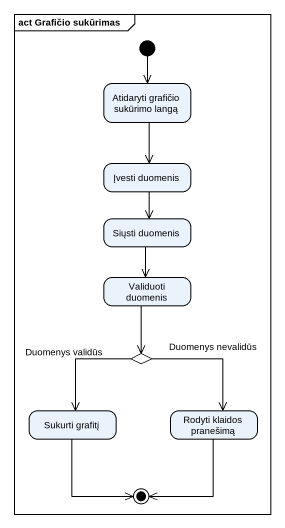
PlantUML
@startuml
mainframe act Grafičio sukūrimas
hide empty description
state "Atidaryti grafičio sukūrimo langą" as Atidaryti_grafičio_sukūrimo
state "Įvesti duomenis" as Įvesti_duomenis
state "Siųsti duomenis" as Siųsti_duomenis
state "Validuoti duomenis" as Validuoti_duomenis
state choice1 <<choice>>
state "Sukurti grafitį" as Sukurti_grafitį
state "Rodyti klaidos pranešimą" as Rodyti_klaidos_pranešimą
[*] --> Atidaryti_grafičio_sukūrimo
Atidaryti_grafičio_sukūrimo --> Įvesti_duomenis
Įvesti_duomenis --> Siųsti_duomenis
Siųsti_duomenis --> Validuoti_duomenis
Validuoti_duomenis --> choice1
choice1 --> Sukurti_grafitį : Duomenys validūs
choice1 --> Rodyti_klaidos_pranešimą : Duomenys nevalidūs
Sukurti_grafitį --> [*]
Rodyti_klaidos_pranešimą --> [*]
@enduml
